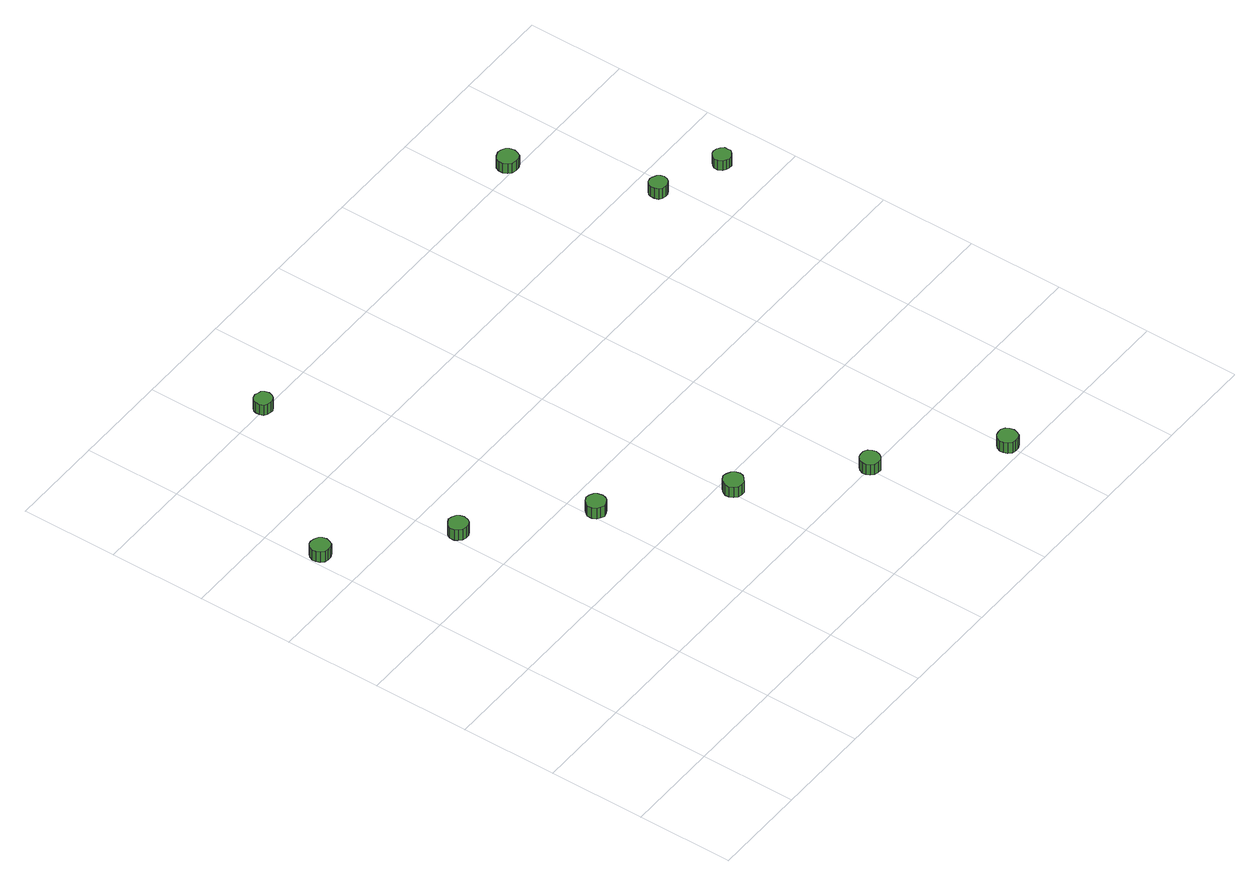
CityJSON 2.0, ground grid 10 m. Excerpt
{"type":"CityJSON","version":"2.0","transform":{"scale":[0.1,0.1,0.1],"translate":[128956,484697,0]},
"CityObjects":{
"tree1":{"type":"SolitaryVegetationObject","attributes":{"function":"something"},"geometry":[{"type":"MultiSurface","lod":"1","boundaries":[[[0,1,2,3,4,5,6,7,8,9,10,11,12,13,14]],[[15,16,17,18,19,20,21,22,23,24,25,26,27,28,29]],[[0,29,28,1]],[[1,28,27,2]],[[2,27,26,3]],[[3,26,25,4]],[[4,25,24,5]],[[5,24,23,6]],[[6,23,22,7]],[[7,22,21,8]],[[8,21,20,9]],[[9,20,19,10]],[[10,19,18,11]],[[11,18,17,12]],[[12,17,16,13]],[[13,16,15,14]],[[14,15,29,0]]]}]},
"tree2":{"type":"SolitaryVegetationObject","attributes":{"function":"something"},"geometry":[{"type":"MultiSurface","lod":"1","boundaries":[[[30,31,32,33,34,35,36,37,38,39,40,41,42,43,44]],[[45,46,47,48,49,50,51,52,53,54,55,56,57,58,59]],[[30,59,58,31]],[[31,58,57,32]],[[32,57,56,33]],[[33,56,55,34]],[[34,55,54,35]],[[35,54,53,36]],[[36,53,52,37]],[[37,52,51,38]],[[38,51,50,39]],[[39,50,49,40]],[[40,49,48,41]],[[41,48,47,42]],[[42,47,46,43]],[[43,46,45,44]],[[44,45,59,30]]]}]},
"tree3":{"type":"SolitaryVegetationObject","attributes":{"function":"something"},"geometry":[{"type":"MultiSurface","lod":"1","boundaries":[[[60,61,62,63,64,65,66,67,68,69,70,71,72,73,74]],[[75,76,77,78,79,80,81,82,83,84,85,86,87,88,89]],[[60,89,88,61]],[[61,88,87,62]],[[62,87,86,63]],[[63,86,85,64]],[[64,85,84,65]],[[65,84,83,66]],[[66,83,82,67]],[[67,82,81,68]],[[68,81,80,69]],[[69,80,79,70]],[[70,79,78,71]],[[71,78,77,72]],[[72,77,76,73]],[[73,76,75,74]],[[74,75,89,60]]]}]},
"tree4":{"type":"SolitaryVegetationObject","attributes":{"function":"something"},"geometry":[{"type":"MultiSurface","lod":"1","boundaries":[[[90,91,92,93,94,95,96,97,98,99,100,101,102,103,104]],[[105,106,107,108,109,110,111,112,113,114,115,116,117,118,119]],[[90,119,118,91]],[[91,118,117,92]],[[92,117,116,93]],[[93,116,115,94]],[[94,115,114,95]],[[95,114,113,96]],[[96,113,112,97]],[[97,112,111,98]],[[98,111,110,99]],[[99,110,109,100]],[[100,109,108,101]],[[101,108,107,102]],[[102,107,106,103]],[[103,106,105,104]],[[104,105,119,90]]]}]},
"tree5":{"type":"SolitaryVegetationObject","attributes":{"function":"something"},"geometry":[{"type":"MultiSurface","lod":"1","boundaries":[[[120,121,122,123,124,125,126,127,128,129,130,131,132,133,134]],[[135,136,137,138,139,140,141,142,143,144,145,146,147,148,149]],[[120,149,148,121]],[[121,148,147,122]],[[122,147,146,123]],[[123,146,145,124]],[[124,145,144,125]],[[125,144,143,126]],[[126,143,142,127]],[[127,142,141,128]],[[128,141,140,129]],[[129,140,139,130]],[[130,139,138,131]],[[131,138,137,132]],[[132,137,136,133]],[[133,136,135,134]],[[134,135,149,120]]]}]},
"tree6":{"type":"SolitaryVegetationObject","attributes":{"function":"something"},"geometry":[{"type":"MultiSurface","lod":"1","boundaries":[[[150,151,152,153,154,155,156,157,158,159,160,161,162,163,164]],[[165,166,167,168,169,170,171,172,173,174,175,176,177,178,179]],[[150,179,178,151]],[[151,178,177,152]],[[152,177,176,153]],[[153,176,175,154]],[[154,175,174,155]],[[155,174,173,156]],[[156,173,172,157]],[[157,172,171,158]],[[158,171,170,159]],[[159,170,169,160]],[[160,169,168,161]],[[161,168,167,162]],[[162,167,166,163]],[[163,166,165,164]],[[164,165,179,150]]]}]},
"tree7":{"type":"SolitaryVegetationObject","attributes":{"function":"something"},"geometry":[{"type":"MultiSurface","lod":"1","boundaries":[[[180,181,182,183,184,185,186,187,188,189,190,191,192,193,194]],[[195,196,197,198,199,200,201,202,203,204,205,206,207,208,209]],[[180,209,208,181]],[[181,208,207,182]],[[182,207,206,183]],[[183,206,205,184]],[[184,205,204,185]],[[185,204,203,186]],[[186,203,202,187]],[[187,202,201,188]],[[188,201,200,189]],[[189,200,199,190]],[[190,199,198,191]],[[191,198,197,192]],[[192,197,196,193]],[[193,196,195,194]],[[194,195,209,180]]]}]},
"tree8":{"type":"SolitaryVegetationObject","attributes":{"function":"something"},"geometry":[{"type":"MultiSurface","lod":"1","boundaries":[[[210,211,212,213,214,215,216,217,218,219,220,221,222,223,224]],[[225,226,227,228,229,230,231,232,233,234,235,236,237,238,239]],[[210,239,238,211]],[[211,238,237,212]],[[212,237,236,213]],[[213,236,235,214]],[[214,235,234,215]],[[215,234,233,216]],[[216,233,232,217]],[[217,232,231,218]],[[218,231,230,219]],[[219,230,229,220]],[[220,229,228,221]],[[221,228,227,222]],[[222,227,226,223]],[[223,226,225,224]],[[224,225,239,210]]]}]},
"tree9":{"type":"SolitaryVegetationObject","attributes":{"function":"something"},"geometry":[{"type":"MultiSurface","lod":"1","boundaries":[[[240,241,242,243,244,245,246,247,248,249,250,251,252,253,254]],[[255,256,257,258,259,260,261,262,263,264,265,266,267,268,269]],[[240,269,268,241]],[[241,268,267,242]],[[242,267,266,243]],[[243,266,265,244]],[[244,265,264,245]],[[245,264,263,246]],[[246,263,262,247]],[[247,262,261,248]],[[248,261,260,249]],[[249,260,259,250]],[[250,259,258,251]],[[251,258,257,252]],[[252,257,256,253]],[[253,256,255,254]],[[254,255,269,240]]]}]},
"tree10":{"type":"SolitaryVegetationObject","attributes":{"function":"something"},"geometry":[{"type":"MultiSurface","lod":"1","boundaries":[[[270,271,272,273,274,275,276,277,278,279,280,281,282,283,284]],[[285,286,287,288,289,290,291,292,293,294,295,296,297,298,299]],[[270,299,298,271]],[[271,298,297,272]],[[272,297,296,273]],[[273,296,295,274]],[[274,295,294,275]],[[275,294,293,276]],[[276,293,292,277]],[[277,292,291,278]],[[278,291,290,279]],[[279,290,289,280]],[[280,289,288,281]],[[281,288,287,282]],[[282,287,286,283]],[[283,286,285,284]],[[284,285,299,270]]]}]}
},
"vertices":[
[22,445,17],[21,449,17],[19,452,17],[15,454,17],[11,455,17],[7,454,17],[4,451,17],[2,447,17],[2,443,17],[4,439,17],[7,436,17],[11,435,17],[15,435,17],[19,437,17],[21,441,17],[21,441,4],[19,437,4],[15,435,4],[11,435,4],[7,436,4],[4,439,4],[2,443,4],[2,447,4],[4,451,4],[7,454,4],[11,455,4],[15,454,4],[19,452,4],[21,449,4],[22,445,4],
[120,359,17],[119,363,17],[117,366,17],[113,368,17],[109,369,17],[105,367,17],[102,365,17],[100,361,17],[100,356,17],[102,353,17],[105,350,17],[109,349,17],[113,349,17],[117,351,17],[119,354,17],[119,354,4],[117,351,4],[113,349,4],[109,349,4],[105,350,4],[102,353,4],[100,356,4],[100,361,4],[102,365,4],[105,367,4],[109,369,4],[113,368,4],[117,366,4],[119,363,4],[120,359,4],
[218,272,17],[217,277,17],[215,280,17],[211,282,17],[207,283,17],[203,281,17],[200,278,17],[198,275,17],[198,270,17],[200,266,17],[203,264,17],[207,262,17],[211,263,17],[215,265,17],[217,268,17],[217,268,4],[215,265,4],[211,263,4],[207,262,4],[203,264,4],[200,266,4],[198,270,4],[198,275,4],[200,278,4],[203,281,4],[207,283,4],[211,282,4],[215,280,4],[217,277,4],[218,272,4],
[145,599,22],[144,603,22],[142,606,22],[138,607,22],[135,608,22],[131,607,22],[128,604,22],[127,601,22],[127,597,22],[128,593,22],[131,591,22],[135,590,22],[138,590,22],[142,592,22],[144,595,22],[144,595,9],[142,592,9],[138,590,9],[135,590,9],[131,591,9],[128,593,9],[127,597,9],[127,601,9],[128,604,9],[131,607,9],[135,608,9],[138,607,9],[142,606,9],[144,603,9],[145,599,9],
[316,186,17],[315,190,17],[312,194,17],[308,196,17],[304,197,17],[300,195,17],[297,192,17],[295,188,17],[295,184,17],[297,180,17],[300,177,17],[304,176,17],[308,176,17],[312,179,17],[315,182,17],[315,182,4],[312,179,4],[308,176,4],[304,176,4],[300,177,4],[297,180,4],[295,184,4],[295,188,4],[297,192,4],[300,195,4],[304,197,4],[308,196,4],[312,194,4],[315,190,4],[316,186,4],
[413,101,17],[412,105,17],[410,109,17],[406,111,17],[402,111,17],[398,110,17],[395,107,17],[393,103,17],[393,99,17],[395,95,17],[398,92,17],[402,91,17],[406,91,17],[410,94,17],[412,97,17],[412,97,4],[410,94,4],[406,91,4],[402,91,4],[398,92,4],[395,95,4],[393,99,4],[393,103,4],[395,107,4],[398,110,4],[402,111,4],[406,111,4],[410,109,4],[412,105,4],[413,101,4],
[511,15,17],[510,19,17],[508,23,17],[504,25,17],[500,25,17],[496,24,17],[493,21,17],[491,17,17],[491,13,17],[493,9,17],[496,6,17],[500,5,17],[504,5,17],[508,7,17],[510,11,17],[510,11,4],[508,7,4],[504,5,4],[500,5,4],[496,6,4],[493,9,4],[491,13,4],[491,17,4],[493,21,4],[496,24,4],[500,25,4],[504,25,4],[508,23,4],[510,19,4],[511,15,4],
[537,602,26],[536,607,26],[534,610,26],[530,612,26],[526,613,26],[521,611,26],[518,609,26],[516,605,26],[516,600,26],[518,596,26],[521,593,26],[526,592,26],[530,592,26],[534,594,26],[536,598,26],[536,598,14],[534,594,14],[530,592,14],[526,592,14],[521,593,14],[518,596,14],[516,600,14],[516,605,14],[518,609,14],[521,611,14],[526,613,14],[530,612,14],[534,610,14],[536,607,14],[537,602,14],
[590,470,25],[589,473,25],[587,476,25],[583,478,25],[580,479,25],[576,478,25],[573,475,25],[572,472,25],[572,468,25],[573,464,25],[576,462,25],[580,461,25],[583,461,25],[587,463,25],[589,466,25],[589,466,12],[587,463,12],[583,461,12],[580,461,12],[576,462,12],[573,464,12],[572,468,12],[572,472,12],[573,475,12],[576,478,12],[580,479,12],[583,478,12],[587,476,12],[589,473,12],[590,470,12],
[654,444,25],[654,447,25],[651,450,25],[648,452,25],[644,453,25],[641,452,25],[638,449,25],[636,446,25],[636,442,25],[638,438,25],[641,436,25],[644,435,25],[648,435,25],[651,437,25],[654,440,25],[654,440,13],[651,437,13],[648,435,13],[644,435,13],[641,436,13],[638,438,13],[636,442,13],[636,446,13],[638,449,13],[641,452,13],[644,453,13],[648,452,13],[651,450,13],[654,447,13],[654,444,13]
]}
